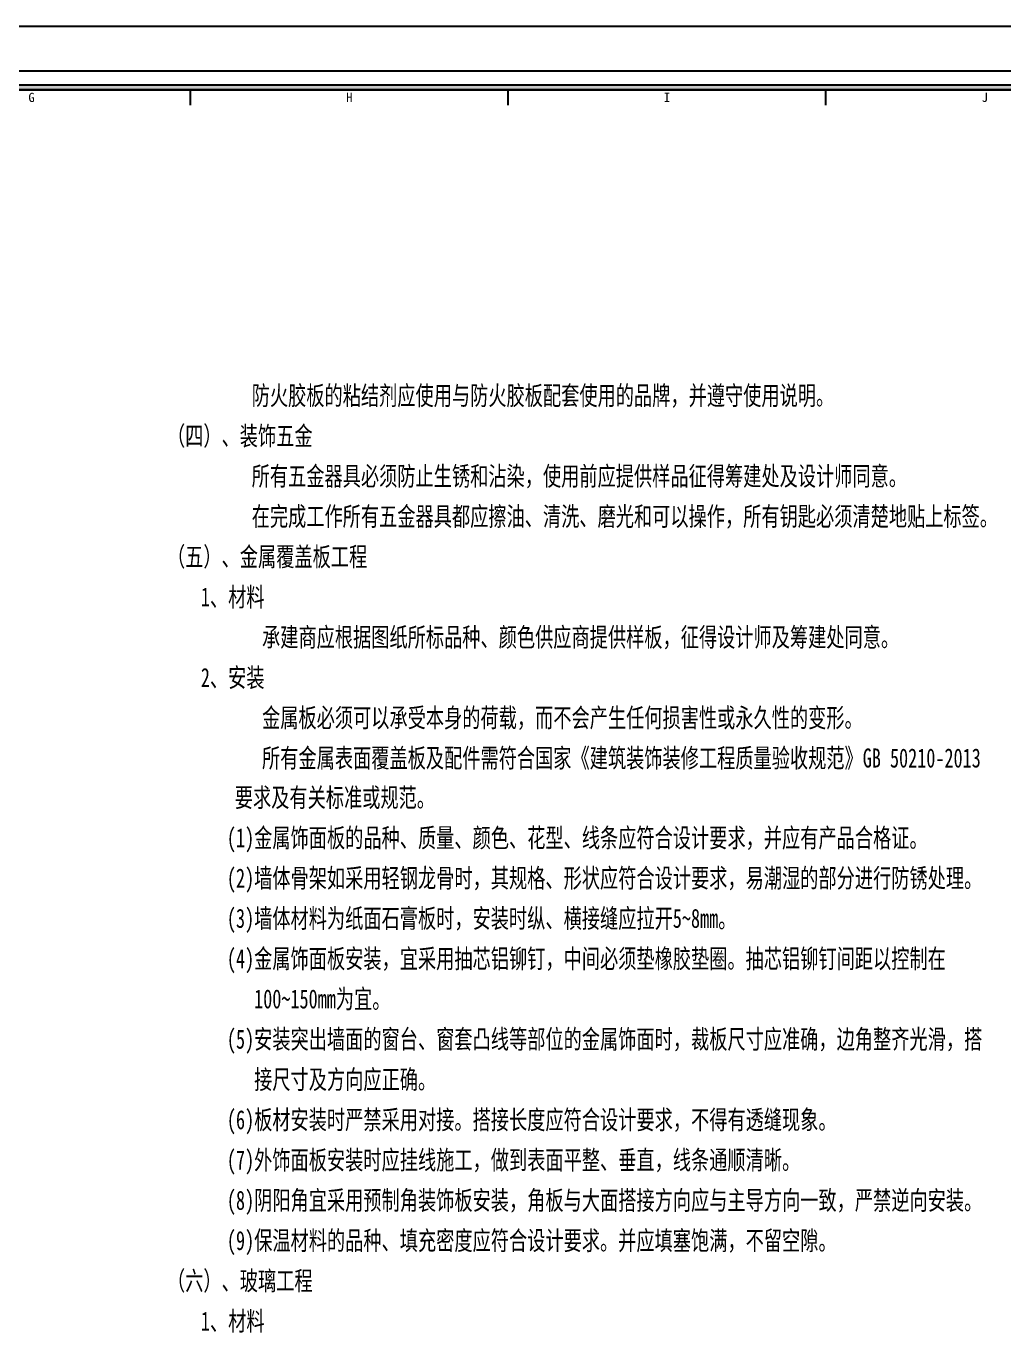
# Model space of a CAD drawing. Header units: millimetres. Extents: x -114775 to 228300, y -175499 to 108657.
# Drawn here: x -102094.3 to -101940.5, y -110830.1 to -110623.4 of the extents above; entities that cross this region are included whole.
import ezdxf
from ezdxf.enums import TextEntityAlignment as Align

# ---------------------------------------------------------------- set-up
doc = ezdxf.new("R2010")
doc.units = ezdxf.units.MM
doc.header["$LTSCALE"] = 1000
doc.layers.add('DEFPOINTS(视图框)', color=251, linetype='CONTINUOUS', plot=False)
doc.layers.add('W-图框', color=251, linetype='CONTINUOUS')
doc.layers.add('W-文字', color=35, linetype='CONTINUOUS')
doc.styles.add('A2图框$0$ZZ', font='simhei.ttf')
doc.styles.add('WORD-2', font='simhei.ttf')
doc.styles.add('WORD-3', font='')
doc.styles.get('WORD-3').set_extended_font_data('SimSun')

# ---------------------------------------------------------------- blocks, each defined once
blk = doc.blocks.new('A2 图框')
at = {"layer": 'W-图框', "ltscale": 0.5}
h = blk.add_hatch(color=161, dxfattribs=at)
h.paths.add_polyline_path([(-562, 403), (-3, 403), (-3, 3), (-562, 3)], flags=16)
h.paths.add_polyline_path([(-562.8, 403.8), (-2.2, 403.8), (-2.2, 2.2), (-562.8, 2.2)])
at = {"layer": 'W-图框', "color": 7}
for p, q in [((-211.9, 400.6), (-211.9, 403)), ((-161.9, 400.6), (-161.9, 403)), ((-111.9, 400.6), (-111.9, 403))]:
    blk.add_line(p, q, dxfattribs=at)
at = {"layer": 'W-图框', "color": 251, "ltscale": 0.01}
for points in [[(-587, 413), (7, 413), (7, -7), (-587, -7)], [(-580, 406), (0, 406), (0, 0), (-580, 0)]]:
    blk.add_lwpolyline(points, close=True, dxfattribs=at)
at = {"layer": 'W-图框', "color": 161, "ltscale": 0.5}
for points in [[(-562.8, 403.8), (-2.2, 403.8), (-2.2, 2.2), (-562.8, 2.2)], [(-562, 403), (-3, 403), (-3, 3), (-562, 3)]]:
    blk.add_lwpolyline(points, close=True, dxfattribs=at)
at = {"layer": 'W-图框', "color": 161, "linetype": 'ByBlock'}
blk.add_lwpolyline([(-562, 403), (-562, 3), (-61, 3), (-61, 403)], close=True, dxfattribs=at)
at = {"layer": 'W-图框', "lineweight": 0, "ltscale": 150, "style": 'A2图框$0$ZZ'}
for s, p in [('G', (-236.9, 401.82)), ('H', (-186.9, 401.82)), ('I', (-136.9, 401.82)), ('J', (-86.9, 401.82))]:
    blk.add_text(s, height=1.45, dxfattribs=at).set_placement(p, align=Align.MIDDLE)
at = {"layer": 'W-图框', "color": 35, "lineweight": 0, "style": 'WORD-3', "width": 0.65}
blk.add_attdef('建设单位', text='', height=3, dxfattribs=at).set_placement((-32, 300.49), align=Align.MIDDLE)
at = {"layer": 'W-图框', "color": 35, "ltscale": 1000, "style": 'WORD-2'}
for tag, height, width, p in [('项目名称英文翻译', 3.5, 0.8, (-21.14, 246.28)), ('项目名称', 7, 0.7, (-41.38, 246.28)), ('项目名称', 7, 0.7, (-30.73, 246.28))]:
    blk.add_attdef(tag, text='', height=height, rotation=90, dxfattribs=dict(at, width=width)).set_placement(p, align=Align.MIDDLE)
at = {"layer": 'W-图框', "color": 35, "lineweight": 0, "style": 'WORD-2'}
for tag, p in [('2013.01.01', (-41.46, 176)), ('2013.03.01', (-13.42, 176)), ('2013.05.01', (-41.46, 169)), ('2013.06.01', (-13.42, 169)), ('2013.08.01', (-41.46, 162)), ('2013.09.01', (-13.42, 162)), ('2013.09.01', (-32, 113))]:
    blk.add_attdef(tag, text='', height=1.8, dxfattribs=at).set_placement(p, align=Align.MIDDLE)
at = {"layer": 'W-图框', "color": 35, "ltscale": 1000, "style": 'WORD-2', "width": 0.78}
blk.add_attdef('FS2011000', text='', height=3.5, dxfattribs=at).set_placement((-32, 11.45), align=Align.MIDDLE)

msp = doc.modelspace()

# ---------------------------------------------------------------- linework, layer by layer
at = {"layer": 'DEFPOINTS(视图框)', "ltscale": 0.01}
msp.add_lwpolyline([(-102418.58, -110633.39), (-101918.36, -110633.39), (-101918.36, -111033.39), (-102418.58, -111033.39)], close=True, dxfattribs=at)

# ---------------------------------------------------------------- block references
at = {"layer": 'W-图框'}
msp.add_blockref('A2 图框', (-101856.56, -111036.39), dxfattribs=at)

# ---------------------------------------------------------------- texts
at = {"layer": 'W-文字', "ltscale": 0.01, "style": 'WORD-2', "width": 0.7}
for s, p in [('防火胶板的粘结剂应使用与防火胶板配套使用的品牌，并遵守使用说明。', (-102058.82, -110682.95)), ('（四）、装饰五金', (-102072.15, -110689.29)), ('所有五金器具必须防止生锈和沾染，使用前应提供样品征得筹建处及设计师同意。', (-102058.82, -110695.62)), ('在完成工作所有五金器具都应擦油、清洗、磨光和可以操作，所有钥匙必须清楚地贴上标签。', (-102058.82, -110701.95)), ('（五）、金属覆盖板工程', (-102072.15, -110708.29)), ('1、材料', (-102066.82, -110714.62)), ('   承建商应根据图纸所标品种、颜色供应商提供样板，征得设计师及筹建处同意。', (-102061.48, -110720.95)), ('2、安装', (-102066.82, -110727.29)), ('   金属板必须可以承受本身的荷载，而不会产生任何损害性或永久性的变形。', (-102061.48, -110733.62)), ('   所有金属表面覆盖板及配件需符合国家《建筑装饰装修工程质量验收规范》GB 50210-2013', (-102061.48, -110739.95)), ('要求及有关标准或规范。', (-102061.48, -110746.16)), (' (1)金属饰面板的品种、质量、颜色、花型、线条应符合设计要求，并应有产品合格证。', (-102064.15, -110752.5)), (' (2)墙体骨架如采用轻钢龙骨时，其规格、形状应符合设计要求，易潮湿的部分进行防锈处理。', (-102064.15, -110758.83)), (' (3)墙体材料为纸面石膏板时，安装时纵、横接缝应拉开5~8mm。', (-102064.15, -110765.16)), (' (4)金属饰面板安装，宜采用抽芯铝铆钉，中间必须垫橡胶垫圈。抽芯铝铆钉间距以控制在', (-102064.15, -110771.5)), ('    100~150mm为宜。', (-102064.15, -110777.83)), (' (5)安装突出墙面的窗台、窗套凸线等部位的金属饰面时，裁板尺寸应准确，边角整齐光滑，搭', (-102064.15, -110784.16)), ('    接尺寸及方向应正确。', (-102064.15, -110790.5)), (' (6)板材安装时严禁采用对接。搭接长度应符合设计要求，不得有透缝现象。', (-102064.15, -110796.83)), (' (7)外饰面板安装时应挂线施工，做到表面平整、垂直，线条通顺清晰。', (-102064.15, -110803.16)), (' (8)阴阳角宜采用预制角装饰板安装，角板与大面搭接方向应与主导方向一致，严禁逆向安装。', (-102064.15, -110809.5)), (' (9)保温材料的品种、填充密度应符合设计要求。并应填塞饱满，不留空隙。', (-102064.15, -110815.83)), ('（六）、玻璃工程', (-102072.15, -110822.16)), ('1、材料', (-102066.82, -110828.5))]:
    msp.add_text(s, height=3, dxfattribs=at).set_placement(p)

doc.saveas('drawing.dxf')
